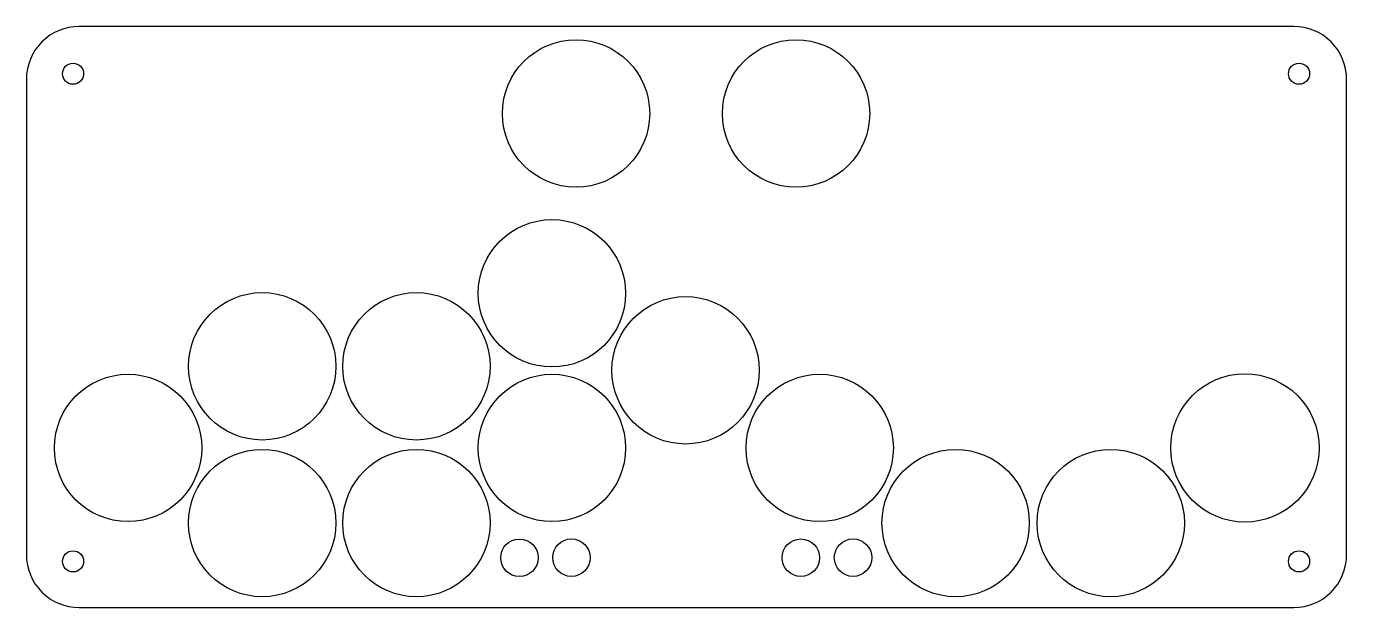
# Model space of a CAD drawing. Header units: millimetres. Extents: x -250 to 0, y -110 to 0.
import ezdxf

# ---------------------------------------------------------------- set-up
doc = ezdxf.new("R2010")
doc.units = ezdxf.units.MM
doc.layers.get('0').update_dxf_attribs({"linetype": 'CONTINUOUS'})

msp = doc.modelspace()

# ---------------------------------------------------------------- linework, layer by layer
msp.add_lwpolyline([(-10, 0), (-240, 0, 0.4142135624), (-250, -10), (-250, -100, 0.4142135624), (-240, -110), (-10, -110, 0.4142135624), (0, -100), (0, -10, 0.4142135624)], format="xyb", close=True)
for centre, radius in [((-145.918, -16.476), 13.95), ((-104.258, -16.476), 13.95), ((-241.16, -8.958), 2), ((-9.004, -8.958), 2), ((-150.486, -50.51), 13.95), ((-205.35, -64.330939), 13.95), ((-176.14, -64.330939), 13.95), ((-125.175989, -65.09), 13.95), ((-230.75, -79.78), 13.95), ((-150.486, -79.78), 13.95), ((-99.774, -79.78), 13.95), ((-19.256, -79.78), 14.045021), ((-205.35, -94.004), 13.95), ((-176.14, -94.004), 13.95), ((-74.032, -94.004), 13.95), ((-44.656, -94.004), 13.95), ((-156.64, -100.57), 3.55), ((-146.79, -100.55), 3.55), ((-103.348223, -100.56), 3.55), ((-93.458223, -100.55), 3.55), ((-241.16, -101.25), 2), ((-9.004, -101.25), 2)]:
    msp.add_circle(centre, radius)

doc.saveas('drawing.dxf')
